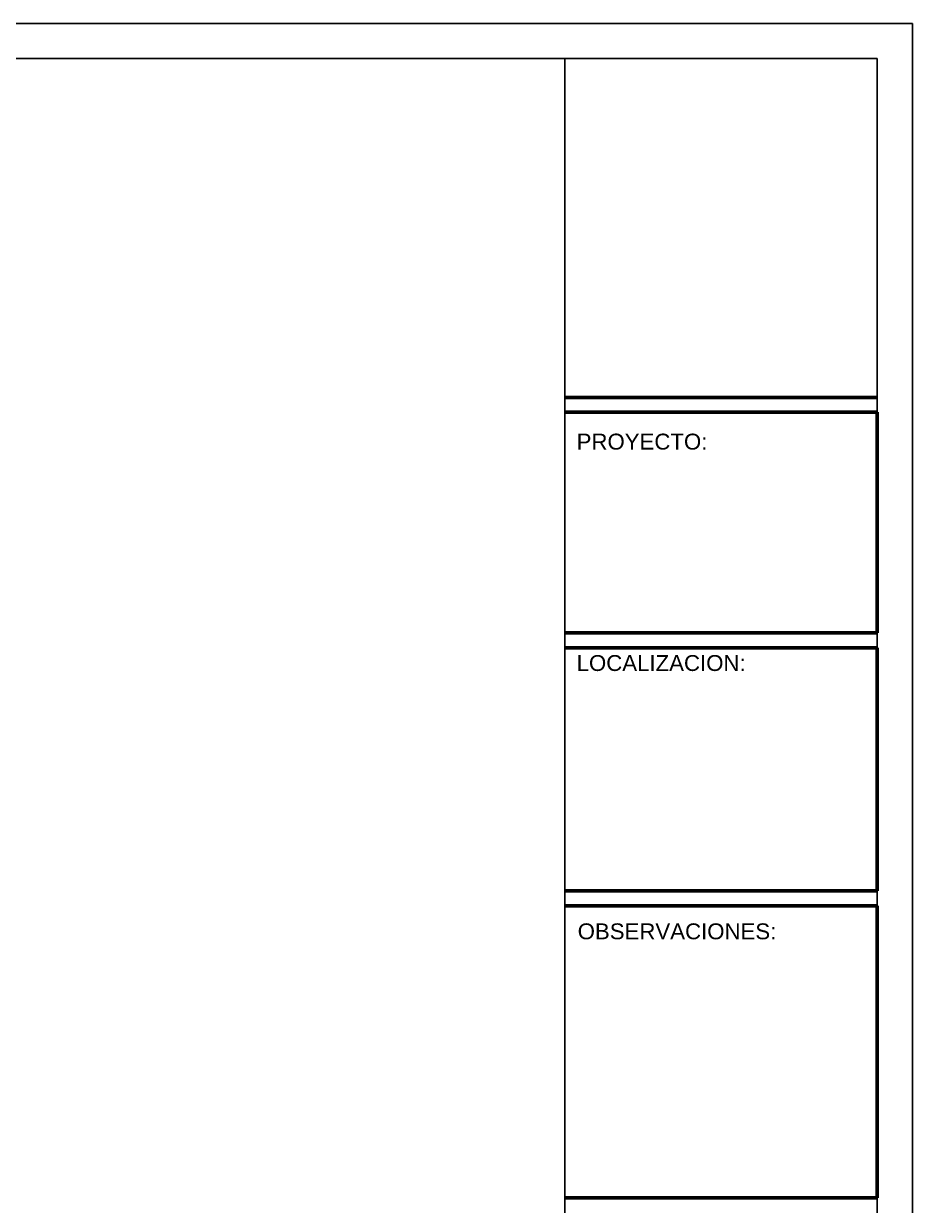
# Model space of a CAD drawing. Header units: metres. Extents: x -50 to 76, y -61 to 14.
# Drawn here: x 63.28 to 75.96, y -42.69 to -25.83 of the extents above; entities that cross this region are included whole.
import ezdxf

# ---------------------------------------------------------------- set-up
doc = ezdxf.new("R2010")
doc.units = ezdxf.units.M
doc.header["$MEASUREMENT"] = 0
doc.layers.add('MARGEN', color=6, linetype='Continuous', lineweight=35)
doc.layers.add('muros', color=7, linetype='Continuous', lineweight=60)
doc.styles.add('style1', font='Swis721 Blk BT Black.ttf')

msp = doc.modelspace()

# ---------------------------------------------------------------- linework, layer by layer
for p, q in [((15.961, -25.83), (75.961, -25.83)), ((75.961, -25.83), (75.961, -60.83)), ((16.461, -26.33), (75.461, -26.33)), ((71.005, -26.33), (71.005, -60.283)), ((75.461, -26.33), (75.461, -60.33))]:
    msp.add_line(p, q)
at = {"layer": 'MARGEN'}
msp.add_line((71.005, -38.205), (75.461, -38.205), dxfattribs=at)
at = {"layer": 'muros'}
for p, q in [((71.005, -31.164), (75.461, -31.164)), ((71.005, -31.374), (75.461, -31.374)), ((75.461, -31.374), (75.461, -34.524)), ((71.005, -34.524), (75.461, -34.524)), ((71.005, -34.734), (75.461, -34.734)), ((75.461, -34.734), (75.461, -38.205)), ((71.005, -38.205), (75.461, -38.205)), ((71.005, -38.205), (75.461, -38.205)), ((71.005, -38.415), (75.461, -38.415)), ((75.461, -38.415), (75.461, -42.585)), ((71.005, -42.585), (75.461, -42.585))]:
    msp.add_line(p, q, dxfattribs=at)

# ---------------------------------------------------------------- texts
at = {"layer": 'muros', "style": 'style1'}
for s, p in [('PROYECTO:', (71.171, -31.907)), ('LOCALIZACION:', (71.171, -35.066)), ('OBSERVACIONES:', (71.186, -38.894))]:
    msp.add_text(s, height=0.2268, dxfattribs=at).set_placement(p)

doc.saveas('drawing.dxf')
